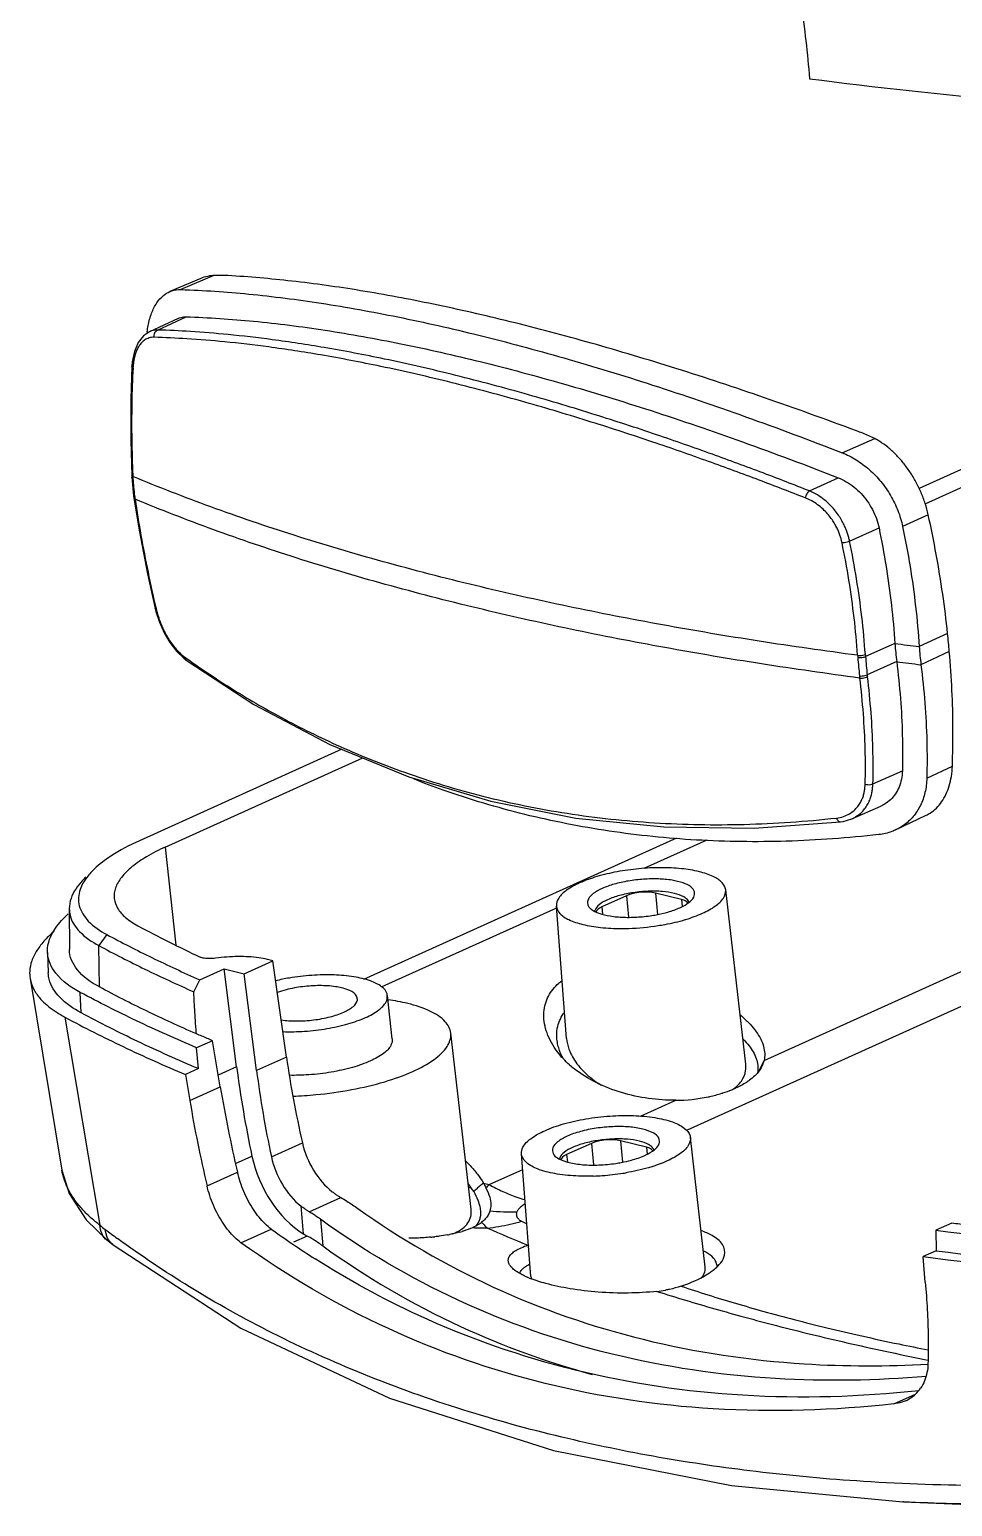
# Model space of a CAD drawing. Header units: millimetres. Extents: x 6083 to 6448, y 1315 to 1569.
# Drawn here: x 6239.43 to 6261.82, y 1337.49 to 1373.32 of the extents above; entities that cross this region are included whole.
import ezdxf

# ---------------------------------------------------------------- set-up
doc = ezdxf.new("R2010")
doc.units = ezdxf.units.MM
doc.layers.add('06___PRT_ALL_SURFS', color=7, linetype='Continuous')

# ---------------------------------------------------------------- blocks, each defined once
blk = doc.blocks.new('A$C496B05E0')
at = {"color": 7, "linetype": 'Continuous'}
for p, q in [((62.689, 71.922), (32.592, 58.32)), ((32.791, 57.825), (63.533, 71.718)), ((9.362, 65.111), (8.367, 64.689)), ((9.789, 65.207), (8.723, 64.754)), ((8.629, 63.82), (7.703, 63.388)), ((7.969, 63.444), (8.889, 63.872)), ((7.136, 62.278), (7.136, 62.279)), ((30.1, 59.476), (31.156, 59.931)), ((7.133, 58.744), (7.136, 58.674)), ((7.136, 58.674), (7.143, 58.568)), ((7.166, 58.745), (7.168, 58.708)), ((29.049, 58.239), (29.973, 58.666)), ((7.193, 58.077), (7.203, 58.009)), ((69.238, 57.507), (25.092, 37.557)), ((32.887, 57.47), (32.06, 57.089)), ((30.344, 56.617), (31.296, 57.044)), ((7.89, 54.432), (7.912, 54.342)), ((7.917, 54.438), (7.923, 54.414)), ((27.579, 39.817), (59.016, 54.024)), ((33.514, 53.63), (32.597, 53.204)), ((31.811, 53.303), (30.859, 52.879)), ((33.57, 53.044), (32.653, 52.617)), ((8.812, 52.826), (8.896, 52.761)), ((8.896, 52.761), (8.896, 52.761)), ((31.868, 52.717), (30.915, 52.292)), ((13.921, 49.882), (7.38, 46.926)), ((8.211, 46.717), (14.601, 49.605)), ((32.842, 48.948), (33.668, 49.335)), ((31.099, 48.764), (32.051, 49.186)), ((30.416, 47.633), (31.351, 48.043)), ((31.855, 47.283), (32.821, 47.747)), ((14.637, 42.441), (24.753, 47.013)), ((25.724, 46.943), (23.694, 46.025)), ((23.131, 45.146), (22.328, 44.783)), ((23.131, 45.146), (23.198, 44.451)), ((24.067, 45.233), (24.133, 44.542)), ((24.913, 45.024), (24.067, 45.233)), ((24.913, 45.024), (24.928, 44.798)), ((26.986, 39.697), (26.338, 45.337)), ((20.868, 44.748), (15.218, 42.195)), ((21.195, 40.524), (20.863, 44.811)), ((22.328, 44.783), (22.357, 44.549)), ((27.406, 39.472), (27.579, 39.817)), ((27.579, 39.817), (27.508, 39.617)), ((23.581, 38.01), (24.725, 38.527)), ((18.69, 35.8), (19.774, 36.29))]:
    blk.add_line(p, q, dxfattribs=at)
for points in [[(7.702, 63.388), (7.508, 63.256), (7.336, 63.037), (7.215, 62.754), (7.148, 62.417), (7.136, 62.278)], [(7.136, 62.279), (7.098, 61.213), (7.097, 59.869), (7.133, 58.743)], [(7.143, 58.568), (7.177, 58.202), (7.193, 58.076)], [(7.203, 58.009), (7.378, 56.921), (7.639, 55.561), (7.89, 54.432)], [(7.912, 54.342), (8.025, 53.993), (8.176, 53.654), (8.361, 53.338), (8.575, 53.057), (8.812, 52.826)], [(8.896, 52.761), (11.078, 51.336), (13.534, 50.041), (16.092, 48.996), (18.748, 48.201), (21.497, 47.659), (24.334, 47.369), (27.254, 47.335), (30.049, 47.536)], [(30.049, 47.536), (30.132, 47.548), (30.417, 47.633)]]:
    blk.add_lwpolyline(points, dxfattribs=at)
for centre, radius, start, end in [((9.827, 64.08), 1.127, 91.9593, 99.0433), ((10.901, 62.982), 3.297, 172.77, 173.7452), ((9.31, 62.114), 2.141, 174.1272, 177.0533), ((30.377, 58.348), 1.764, 58.0703, 63.7954), ((14.812, 59.064), 7.653, 182.6659, 182.9238), ((14.793, 59.063), 7.634, 182.9238, 183.1822), ((14.574, 59.049), 7.414, 183.1664, 187.5044), ((14.418, 59.03), 7.257, 187.518, 187.8248), ((14.448, 59.034), 7.287, 187.8248, 188.0914), ((14.429, 59.032), 7.268, 188.0913, 188.3582), ((-1.206, 49.999), 34.909, 5.0036, 5.9698), ((41.886, 53.975), 10.097, 183.8147, 187.1585), ((50.214, 195.894), 143.773, 262.64603, 262.96162), ((42.592, 53.868), 10.018, 183.8001, 187.1706), ((26.212, 77.067), 29.788, 234.3556, 234.5307), ((44.744, 53.906), 14.173, 183.9813, 184.2615), ((44.42, 53.878), 13.848, 184.2452, 186.728), ((44.933, 53.932), 14.114, 184.0045, 184.2806), ((44.635, 53.906), 13.814, 184.2652, 186.708), ((50.27, 195.307), 143.773, 262.64603, 262.96162), ((43.498, 53.773), 12.921, 186.7459, 187.0439), ((43.698, 53.8), 12.872, 186.7261, 187.0196), ((23.22, 49.185), 4.737, 279.6367, 280.5817), ((24.043, 46.564), 1.982, 294.3115, 295.4322), ((22.957, 51.515), 7.43, 270.0151, 271.92), ((22.936, 51.991), 7.907, 271.9546, 278.8748), ((22.992, 51.606), 7.517, 278.9028, 280.6024), ((23.617, 42.287), 3.498, 228.3317, 231.4903), ((24.789, 43.34), 4.803, 282.4256, 287.2415), ((24.906, 42.954), 4.4, 287.2822, 287.7269), ((25.032, 42.573), 3.998, 287.6658, 292.1655), ((25.185, 42.189), 3.585, 292.217, 294.2854), ((24.696, 43.77), 5.243, 270.3117, 281.8917), ((24.738, 43.557), 5.026, 281.9311, 282.4695)]:
    blk.add_arc(centre, radius, start, end, dxfattribs=at)
for centre, major_axis, ratio, start_param, end_param in [((23.611, 45.027), (0.661, 0.064), 0.346246, 0.778157, 2.348649), ((24.457, 44.818), (0.662, 0.064), 0.346035, 0.083817, 0.777858), ((22.808, 44.664), (0.662, 0.064), 0.346035, 2.348959, 3.056075)]:
    blk.add_ellipse(centre, major_axis=major_axis, ratio=ratio, start_param=start_param, end_param=end_param, dxfattribs=at)
for points, start_tangent, end_tangent in [([(9.65, 65.193), (9.406, 65.129), (9.362, 65.111)], (-0.98766, -0.156612), (-0.920529, -0.390674)), ([(10.236, 65.204), (10.097, 65.209), (9.948, 65.21), (9.789, 65.207)], (-0.99851, 0.054575), (-0.999451, -0.033117)), ([(30.569, 60.183), (27.589, 61.255), (24.725, 62.202), (21.987, 63.02), (19.371, 63.714), (16.884, 64.28), (14.532, 64.718), (12.313, 65.027), (10.236, 65.204)], (-0.936696, 0.350144), (-0.99851, 0.054575)), ([(7.63, 63.397), (7.661, 63.588), (7.773, 63.992), (7.942, 64.322), (8.161, 64.564), (8.367, 64.689)], (0.125902, 0.992043), (0.920058, 0.391782)), ([(8.367, 64.689), (8.424, 64.711), (8.723, 64.754)], (0.920058, 0.391782), (0.999477, -0.032346)), ([(8.723, 64.754), (10.916, 64.609), (13.256, 64.312), (15.734, 63.869), (18.351, 63.278), (21.101, 62.543), (23.976, 61.665), (26.979, 60.642), (30.1, 59.476)], (0.999477, -0.032346), (0.931678, -0.363284)), ([(8.629, 63.82), (8.715, 63.852), (8.889, 63.872)], (0.906421, 0.422376), (0.999528, -0.03072)), ([(8.889, 63.872), (11.07, 63.731), (13.387, 63.439), (15.833, 63.002), (18.4, 62.423), (21.094, 61.703), (23.925, 60.837), (26.886, 59.825), (29.973, 58.666)], (0.999528, -0.03072), (0.931079, -0.364817)), ([(7.557, 63.125), (7.45, 63.034), (7.366, 62.925), (7.301, 62.808), (7.254, 62.686), (7.219, 62.565), (7.196, 62.447), (7.181, 62.333)], (-0.836065, -0.548631), (-0.102707, -0.994712)), ([(7.693, 63.188), (7.557, 63.125)], (-0.958101, -0.286431), (-0.836065, -0.548631)), ([(7.858, 63.21), (7.693, 63.188)], (-0.999567, 0.029432), (-0.958101, -0.286431)), ([(7.969, 63.444), (7.78, 63.418), (7.703, 63.388)], (-0.999837, 0.018038), (-0.906335, -0.422559)), ([(7.858, 63.21), (7.856, 63.283), (7.876, 63.352), (7.916, 63.408), (7.969, 63.444)], (-0.177675, 0.984089), (0.926508, 0.376274)), ([(28.926, 58.008), (27.423, 58.588), (25.785, 59.192), (23.978, 59.822), (21.993, 60.469), (19.845, 61.111), (17.488, 61.74), (15.186, 62.268), (13.239, 62.639), (11.561, 62.896), (10.133, 63.062), (8.916, 63.16), (7.858, 63.21)], (-0.930441, 0.366441), (-0.999568, 0.029406)), ([(29.049, 58.239), (27.546, 58.82), (25.907, 59.426), (24.1, 60.058), (22.114, 60.706), (19.965, 61.349), (17.607, 61.978), (15.304, 62.506), (13.355, 62.877), (11.675, 63.133), (10.246, 63.298), (9.028, 63.396), (7.969, 63.444)], (-0.930127, 0.367238), (-0.999604, 0.028154)), ([(7.172, 62.224), (7.133, 61.074), (7.131, 59.901), (7.166, 58.745)], (-0.051792, -0.998658), (0.045504, -0.998964)), ([(7.172, 62.224), (7.139, 62.263), (7.137, 62.278)], (-0.828301, 0.560283), (0.079532, 0.996832)), ([(31.156, 59.931), (30.966, 60.02), (30.77, 60.105), (30.569, 60.183)], (-0.897334, 0.441352), (-0.936696, 0.350144)), ([(32.887, 57.47), (32.789, 57.832), (32.655, 58.188), (32.49, 58.532), (32.296, 58.856), (32.077, 59.154), (31.836, 59.422), (31.579, 59.654), (31.31, 59.845)], (-0.215957, 0.976403), (-0.848979, 0.528427)), ([(30.1, 59.476), (30.558, 59.246), (30.983, 58.929), (31.359, 58.54), (31.671, 58.091), (31.908, 57.602), (32.06, 57.089)], (0.931678, -0.363284), (0.204714, -0.978822)), ([(7.135, 58.734), (7.134, 58.743)], (-0.301721, 0.953396), (0.059671, 0.998218)), ([(7.168, 58.708), (7.135, 58.734)], (-0.919972, 0.391984), (-0.301721, 0.953396)), ([(7.138, 58.665), (7.137, 58.674)], (-0.30514, 0.952308), (0.049535, 0.998772)), ([(7.172, 58.64), (7.138, 58.665)], (-0.920428, 0.390911), (-0.30514, 0.952308)), ([(30.605, 52.922), (27.423, 53.379), (24.297, 53.906), (21.249, 54.502), (18.249, 55.177), (15.261, 55.95), (12.383, 56.806), (9.687, 57.725), (7.168, 58.708)], (-0.991394, 0.130915), (-0.922636, 0.385672)), ([(29.973, 58.666), (30.238, 58.538), (30.488, 58.365), (30.716, 58.153), (30.917, 57.908), (31.083, 57.636), (31.211, 57.346), (31.296, 57.044)], (0.931079, -0.364817), (0.203299, -0.979117)), ([(7.196, 58.069), (7.194, 58.077)], (-0.331996, 0.943281), (-0.047351, 0.998878)), ([(7.229, 58.042), (7.196, 58.069)], (-0.924701, 0.380695), (-0.331996, 0.943281)), ([(7.205, 58.002), (7.204, 58.009)], (-0.334694, 0.942327), (-0.059179, 0.998247)), ([(7.238, 57.975), (7.205, 58.002)], (-0.925092, 0.379742), (-0.334694, 0.942327)), ([(7.238, 57.975), (7.429, 56.799), (7.657, 55.611), (7.917, 54.438)], (0.14544, -0.989367), (0.229431, -0.973325)), ([(30.675, 52.188), (27.493, 52.646), (24.368, 53.173), (21.319, 53.768), (18.32, 54.444), (15.331, 55.217), (12.453, 56.073), (9.758, 56.992), (7.238, 57.975)], (-0.991394, 0.130915), (-0.922636, 0.385672)), ([(28.926, 58.008), (28.942, 58.076), (28.971, 58.143), (29.008, 58.2), (29.049, 58.239)], (0.138487, 0.990364), (0.827433, 0.561565)), ([(30.1, 56.563), (30.075, 56.668), (30.042, 56.78), (29.998, 56.901), (29.94, 57.031), (29.868, 57.169), (29.776, 57.313), (29.663, 57.462), (29.525, 57.612), (29.359, 57.758), (29.159, 57.894), (28.926, 58.008)], (-0.202876, 0.979204), (-0.930432, 0.366465)), ([(30.344, 56.617), (30.317, 56.734), (30.279, 56.86), (30.23, 56.995), (30.167, 57.14), (30.087, 57.294), (29.986, 57.456), (29.861, 57.623), (29.709, 57.791), (29.526, 57.956), (29.306, 58.109), (29.049, 58.239)], (-0.203999, 0.978971), (-0.926153, 0.377148)), ([(33.514, 53.63), (33.356, 54.903), (33.147, 56.184), (32.887, 57.47)], (-0.103986, 0.994579), (-0.215957, 0.976403)), ([(31.296, 57.044), (31.526, 55.796), (31.698, 54.549), (31.811, 53.303)], (0.203299, -0.979117), (0.066984, -0.997754)), ([(32.06, 57.089), (32.3, 55.794), (32.479, 54.498), (32.597, 53.204)], (0.204714, -0.978822), (0.066597, -0.99778)), ([(30.1, 56.563), (30.182, 56.573), (30.27, 56.592), (30.344, 56.617)], (0.998687, 0.051231), (0.921962, 0.38728)), ([(30.605, 52.922), (30.492, 54.133), (30.324, 55.348), (30.1, 56.563)], (-0.069551, 0.997578), (-0.202874, 0.979205)), ([(30.854, 52.946), (30.74, 54.168), (30.57, 55.392), (30.344, 56.617)], (-0.06984, 0.997558), (-0.202656, 0.97925)), ([(7.923, 54.414), (7.891, 54.428), (7.891, 54.432)], (-0.988057, 0.154092), (-0.029866, 0.999554)), ([(7.923, 54.414), (7.949, 54.311), (7.982, 54.198), (8.023, 54.076), (8.073, 53.943), (8.135, 53.8), (8.21, 53.648), (8.3, 53.489), (8.407, 53.325), (8.534, 53.161), (8.682, 53.002), (8.852, 52.86)], (0.229962, -0.9732), (0.812633, -0.582776)), ([(33.668, 49.335), (33.688, 50.552), (33.655, 51.79), (33.57, 53.044)], (0.037497, 0.999297), (-0.087184, 0.996192)), ([(8.852, 52.86), (8.863, 52.803), (8.894, 52.763), (8.896, 52.761)], (-0.001585, -0.999999), (0.813878, -0.581036)), ([(8.926, 52.807), (10.246, 51.919), (11.857, 50.97), (13.74, 50.03), (15.947, 49.139), (18.483, 48.368), (21.214, 47.811), (24.034, 47.506), (26.937, 47.454), (29.92, 47.658)], (0.814427, -0.580266), (0.993963, 0.109712)), ([(30.605, 52.922), (30.69, 52.918), (30.778, 52.927), (30.854, 52.946)], (0.992089, -0.125539), (0.936357, 0.35105)), ([(30.61, 52.852), (30.694, 52.849), (30.783, 52.858), (30.859, 52.879)], (0.991973, -0.12645), (0.932268, 0.361767)), ([(31.868, 52.717), (31.988, 51.526), (32.05, 50.347), (32.051, 49.186)], (0.125119, -0.992142), (-0.024479, -0.9997)), ([(32.653, 52.617), (32.779, 51.38), (32.842, 50.156), (32.842, 48.948)], (0.125512, -0.992092), (-0.025949, -0.999663)), ([(30.667, 52.255), (30.752, 52.253), (30.84, 52.266), (30.915, 52.292)], (0.990818, -0.1352), (0.89339, 0.449283)), ([(30.675, 52.188), (30.76, 52.186), (30.848, 52.2), (30.923, 52.227)], (0.990705, -0.136028), (0.88868, 0.458527)), ([(30.85, 48.753), (30.849, 49.885), (30.79, 51.031), (30.675, 52.188)], (0.024081, 0.99971), (-0.122512, 0.992467)), ([(31.099, 48.764), (31.097, 49.905), (31.039, 51.06), (30.923, 52.227)], (0.023808, 0.999717), (-0.12221, 0.992504)), ([(32.821, 47.747), (32.951, 47.82), (33.151, 47.979), (33.322, 48.181), (33.462, 48.423), (33.567, 48.699), (33.636, 49.005), (33.668, 49.335)], (0.901443, 0.432898), (0.037497, 0.999297)), ([(31.286, 47.122), (28.299, 46.908), (25.39, 46.947), (22.571, 47.237), (19.84, 47.776), (17.204, 48.562), (16.262, 48.913)], (-0.993687, -0.112189), (-0.930955, 0.365133)), ([(29.92, 47.658), (30.153, 47.709), (30.342, 47.797), (30.491, 47.907), (30.606, 48.03), (30.693, 48.158), (30.756, 48.286), (30.799, 48.411), (30.827, 48.531), (30.843, 48.645), (30.85, 48.753)], (0.993965, 0.109701), (0.024083, 0.99971)), ([(30.417, 47.633), (30.54, 47.697), (30.704, 47.82), (30.831, 47.956), (30.926, 48.098), (30.995, 48.241), (31.042, 48.381), (31.073, 48.515), (31.091, 48.643), (31.099, 48.764)], (0.915853, 0.401513), (0.025203, 0.999682)), ([(30.85, 48.753), (30.935, 48.738), (31.024, 48.742), (31.099, 48.764)], (0.95655, -0.291568), (0.906121, 0.423018)), ([(32.051, 49.186), (32.021, 48.912), (31.945, 48.661), (31.826, 48.439), (31.667, 48.252), (31.473, 48.105), (31.351, 48.043)], (-0.024479, -0.9997), (-0.915976, -0.401233)), ([(32.842, 48.948), (32.783, 48.484), (32.634, 48.064), (32.4, 47.704), (32.089, 47.42), (31.855, 47.283)], (-0.025949, -0.999663), (-0.901413, -0.432959)), ([(29.92, 47.658), (29.949, 47.597), (29.988, 47.555), (30.033, 47.536), (30.049, 47.536)], (0.311047, -0.950394), (0.993494, 0.113881)), ([(31.855, 47.283), (31.713, 47.223), (31.286, 47.122)], (-0.901413, -0.432959), (-0.993687, -0.112189)), ([(26.338, 45.337), (26.227, 45.562), (25.938, 45.764), (25.487, 45.921), (24.907, 46.019), (24.243, 46.052), (23.528, 46.017), (22.827, 45.92), (22.17, 45.762), (21.615, 45.559)], (-0.12224, 0.992501), (-0.911266, -0.411819)), ([(21.615, 45.559), (21.195, 45.322), (20.937, 45.066), (20.863, 44.811)], (-0.911266, -0.411819), (0.080899, -0.996722)), ([(25.307, 45.103), (25.327, 45.273), (25.21, 45.43), (24.962, 45.558), (24.604, 45.647), (24.165, 45.688), (23.68, 45.679), (23.189, 45.621), (22.731, 45.518), (22.343, 45.379)], (0.413932, 0.910308), (-0.911266, -0.411819)), ([(22.343, 45.379), (22.058, 45.214), (21.897, 45.038), (21.875, 44.864), (21.92, 44.777)], (-0.911266, -0.411819), (0.618341, -0.78591)), ([(22.521, 45.016), (22.249, 44.855), (22.113, 44.683), (22.105, 44.644)], (-0.911266, -0.411819), (-0.111971, -0.993712)), ([(25.1, 45.023), (24.98, 45.11), (24.688, 45.218), (24.293, 45.28), (23.833, 45.289), (23.354, 45.244), (22.901, 45.15), (22.521, 45.016)], (-0.682192, 0.731173), (-0.911266, -0.411819)), ([(24.894, 44.774), (25.144, 44.922)], (0.903037, 0.429563), (0.802732, 0.59634)), ([(25.14, 44.966), (25.1, 45.023)], (-0.431291, 0.902213), (-0.682192, 0.731173)), ([(25.155, 44.925), (25.14, 44.966)], (-0.241284, 0.970455), (-0.431291, 0.902213)), ([(25.144, 44.922), (25.305, 45.099), (25.307, 45.103)], (0.802732, 0.59634), (0.413932, 0.910308)), ([(25.587, 44.578), (26.007, 44.815), (26.265, 45.071), (26.339, 45.323), (26.338, 45.337)], (0.911266, 0.411819), (-0.12224, 0.992501)), ([(20.863, 44.811), (20.975, 44.575), (21.264, 44.372), (21.715, 44.216), (22.295, 44.118), (22.959, 44.085)], (0.080899, -0.996722), (1, 0.000169)), ([(21.92, 44.777), (21.992, 44.706)], (0.618341, -0.78591), (0.784033, -0.620719)), ([(21.992, 44.706), (22.24, 44.578)], (0.784033, -0.620719), (0.94391, -0.330203)), ([(22.24, 44.578), (22.598, 44.49)], (0.94391, -0.330203), (0.986778, -0.162077)), ([(22.598, 44.49), (23.037, 44.448), (23.522, 44.457), (24.013, 44.515)], (0.986778, -0.162077), (0.985878, 0.167463)), ([(24.09, 44.529), (24.471, 44.618), (24.859, 44.758)], (0.982982, 0.1837), (0.911266, 0.411819)), ([(25.054, 44.381), (25.587, 44.578)], (0.957208, 0.289401), (0.911266, 0.411819)), ([(24.376, 44.217), (25.032, 44.374), (25.054, 44.381)], (0.982915, 0.184058), (0.957208, 0.289401)), ([(20.889, 40.108), (20.56, 40.705), (20.457, 41.305), (20.491, 41.583), (20.578, 41.839), (20.713, 42.069), (20.892, 42.271), (21.038, 42.392)], (-0.602169, 0.798369), (0.807924, 0.589287)), ([(20.881, 40.509), (20.893, 40.849), (21.087, 41.322), (21.121, 41.369)], (-0.096646, 0.995319), (0.606166, 0.795338)), ([(26.807, 41.291), (26.875, 41.233), (27.127, 40.988), (27.324, 40.747)], (0.764138, -0.645053), (0.58113, -0.813811)), ([(27.324, 40.747), (27.326, 40.744), (27.472, 40.503), (27.563, 40.266), (27.599, 40.037), (27.579, 39.817)], (0.58113, -0.813811), (-0.215095, -0.976593)), ([(20.965, 40.143), (20.915, 40.308), (20.881, 40.509)], (-0.340052, 0.940407), (-0.096646, 0.995319)), ([(21.083, 39.885), (20.965, 40.143)], (-0.482623, 0.875828), (-0.340052, 0.940407)), ([(21.194, 40.529), (21.271, 40.179), (21.528, 39.712), (21.952, 39.274), (22.317, 39.018)], (0.076478, -0.997071), (0.854823, -0.518919)), ([(26.908, 40.504), (27.094, 40.289)], (0.693624, -0.720338), (0.605561, -0.795799)), ([(27.094, 40.289), (27.324, 39.875)], (0.605561, -0.795799), (0.324903, -0.945747)), ([(21.292, 39.674), (20.896, 40.098), (20.889, 40.108)], (-0.746779, 0.665073), (-0.602169, 0.798369)), ([(26.573, 38.883), (26.844, 39.151), (26.983, 39.488), (26.986, 39.691)], (0.807655, 0.589655), (-0.114359, 0.993439)), ([(27.324, 39.875), (27.34, 39.825), (27.378, 39.611)], (0.324903, -0.945747), (0.06404, -0.997947)), ([(24.725, 38.527), (23.846, 38.586), (22.971, 38.775), (22.153, 39.098), (21.439, 39.55)], (-0.99999, -0.004433), (-0.782295, 0.622908)), ([(27.282, 39.32), (27.111, 39.178), (27.008, 39.108)], (-0.722033, -0.691858), (-0.841955, -0.539547)), ([(27.508, 39.617), (27.422, 39.478), (27.285, 39.323), (27.282, 39.32)], (-0.44889, -0.893587), (-0.722033, -0.691858)), ([(27.378, 39.611), (27.369, 39.418)], (0.06404, -0.997947), (-0.166948, -0.985966)), ([(27.008, 39.108), (26.66, 38.921)], (-0.841955, -0.539547), (-0.911435, -0.411444))]:
    blk.add_spline(points, degree=3, dxfattribs=dict(at, start_tangent=start_tangent, end_tangent=end_tangent))
at = {"layer": '06___PRT_ALL_SURFS', "color": 7, "linetype": 'Continuous'}
for p, q in [((8.211, 46.717), (8.558, 43.541)), ((5.11, 44.727), (5.114, 43.409)), ((6.325, 43.89), (6.068, 43.531)), ((6.087, 42.193), (6.068, 43.531)), ((4.404, 43.311), (4.431, 42.654)), ((10.767, 42.621), (11.693, 43.04)), ((11.693, 43.04), (11.519, 43.083)), ((12.134, 39.928), (11.693, 43.04)), ((9.328, 42.426), (10.116, 42.782)), ((10.524, 39.608), (10.116, 42.782)), ((10.116, 42.782), (10.767, 42.621)), ((11.169, 39.492), (10.767, 42.621)), ((3.844, 42.469), (4.873, 36.264)), ((9.135, 42.039), (9.328, 42.426)), ((5.498, 41.357), (5.468, 42.019)), ((15.558, 40.519), (15.398, 41.917)), ((4.972, 41.214), (6.101, 34.486)), ((18.104, 35.007), (17.449, 40.704)), ((9.74, 40.456), (9.229, 40.225)), ((9.287, 39.551), (9.229, 40.225)), ((9.992, 38.96), (9.74, 40.456)), ((12.134, 39.928), (11.169, 39.492)), ((9.287, 39.551), (8.867, 39.361)), ((8.867, 39.361), (9.009, 38.516)), ((10.524, 39.608), (9.928, 39.339)), ((9.009, 38.516), (9.992, 38.96)), ((25.679, 33.128), (25.197, 37.323)), ((11.648, 36.703), (12.648, 37.155)), ((20.041, 32.829), (19.734, 36.798)), ((21.997, 37.132), (21.193, 36.769)), ((21.997, 37.132), (22.063, 36.439)), ((22.932, 37.22), (22.998, 36.531)), ((23.778, 37.011), (22.932, 37.22)), ((23.778, 37.011), (23.794, 36.785)), ((10.487, 36.478), (11.02, 36.719)), ((21.193, 36.769), (21.222, 36.534)), ((9.566, 35.763), (10.548, 36.206)), ((12.872, 34.919), (13.894, 35.381)), ((12.599, 35.11), (12.679, 34.212)), ((5.652, 34.66), (6.338, 33.998)), ((13.235, 34.679), (13.311, 33.817)), ((18.446, 34.58), (18.433, 34.569)), ((33.646, 34.553), (33.135, 34.323)), ((10.663, 33.921), (11.642, 34.363)), ((12.807, 34.137), (12.367, 33.938)), ((33.135, 34.323), (33.14, 33.661)), ((6.531, 33.847), (6.53, 33.848)), ((19.938, 33.844), (19.962, 33.853)), ((19.938, 33.844), (19.967, 33.793)), ((33.14, 33.661), (32.719, 33.471)), ((32.793, 32.643), (32.719, 33.471)), ((32.772, 30.146), (32.881, 30.124)), ((31.78, 28.707), (32.476, 29.021)), ((32.085, 25.538), (32.066, 25.539)), ((32.085, 25.538), (35.734, 25.389))]:
    blk.add_line(p, q, dxfattribs=at)
for points in [[(4.873, 36.264), (5.105, 35.511), (5.652, 34.66)], [(6.338, 33.998), (6.364, 33.977), (6.531, 33.847)], [(6.531, 33.848), (10.661, 31.153), (15.464, 28.895), (20.767, 27.194), (26.529, 26.063), (32.067, 25.539)]]:
    blk.add_lwpolyline(points, dxfattribs=at)
for centre, radius, start, end in [((49.078, 225.835), 155.555, 262.60061, 264.99407), ((26.797, 80.432), 41.155, 241.7642, 244.909), ((53.42, 46.298), 44.043, 189.591, 193.2461), ((51.849, 45.749), 43.446, 189.5831, 193.2882), ((22.081, 41.197), 4.763, 278.4554, 280.6135), ((22.862, 38.653), 2.094, 294.3089, 295.341), ((27.173, 67.408), 32.726, 254.6354, 254.9766), ((21.811, 43.831), 7.757, 271.8855, 273.9369), ((21.809, 43.901), 7.827, 273.9138, 278.8786), ((21.833, 43.74), 7.665, 278.8933, 279.6251), ((15.75, 34.115), 2.841, 33.8021, 37.1739), ((27.304, 67.47), 33.078, 253.7015, 253.8634), ((14.876, 33.531), 3.892, 31.6652, 33.7816), ((19.35, 42.768), 7.847, 265.3439, 271.7196), ((11.474, 41.225), 8.619, 231.4362, 232.9104), ((19.294, 73.961), 39.57, 268.3523, 269.0441), ((17.737, 35.46), 1.131, 303.4548, 307.9817), ((33.66, 62.451), 31.123, 243.4317, 243.7819), ((26.055, 60.497), 32.785, 232.8949, 233.756), ((28.654, 57.894), 29.037, 234.1344, 237.5212), ((14.899, 37.841), 4.254, 238.5488, 240.542), ((16.123, 41.259), 7.191, 275.4686, 276.4995), ((16.389, 39.419), 5.331, 280.3023, 281.0026), ((16.738, 37.925), 3.796, 285.1803, 286.5039), ((37.225, 76.536), 46.059, 246.1935, 247.9556), ((52.875, 187.641), 154.584, 262.66328, 264.98941), ((52.741, 187.759), 155.581, 262.6062, 264.99393), ((52.921, 186.978), 154.587, 262.64822, 264.98975), ((24.722, 34.592), 1.976, 303.4378, 307.8597), ((21.318, 36.046), 3.529, 247.3029, 248.4168), ((23.666, 36.456), 4.133, 276.2336, 280.0799), ((31.661, 29.885), 1.187, 313.2894, 325.7564), ((31.684, 29.863), 1.155, 294.2669, 313.2048)]:
    blk.add_arc(centre, radius, start, end, dxfattribs=at)
for centre, major_axis, ratio, start_param, end_param in [((30.04, 36.694), (-10.528, 22.676), 0.655415, 1.138546, 1.255952), ((29.09, 36.265), (-10.421, 23.712), 0.661455, 1.152105, 1.269512), ((29.09, 36.265), (-10.059, 22.888), 0.661455, 1.152105, 1.269512), ((22.476, 37.014), (0.661, 0.064), 0.346246, 0.778157, 2.348649), ((14.039, 37.118), (-0.842, 1.814), 0.655415, 1.255952, 2.231024), ((23.322, 36.805), (0.662, 0.064), 0.346035, 0.096472, 0.777858), ((13.043, 36.668), (-1.167, 2.655), 0.661455, 1.269512, 2.381576), ((13.043, 36.668), (-0.805, 1.831), 0.661455, 1.269512, 2.244584), ((21.673, 36.651), (0.662, 0.064), 0.346035, 2.348959, 3.05619)]:
    blk.add_ellipse(centre, major_axis=major_axis, ratio=ratio, start_param=start_param, end_param=end_param, dxfattribs=at)
for points, start_tangent, end_tangent in [([(28.534, 75.251), (28.76, 74.026), (28.931, 72.8), (29.045, 71.576)], (0.202973, -0.979184), (0.070017, -0.997546)), ([(7.38, 46.926), (6.458, 46.428), (5.923, 46.01)], (-0.911266, -0.411819), (-0.722347, -0.69153)), ([(8.211, 46.717), (7.613, 46.408), (7.138, 46.08), (6.8, 45.74), (6.606, 45.398)], (-0.911266, -0.411819), (-0.324087, -0.946027)), ([(5.923, 46.01), (5.81, 45.896), (5.674, 45.735)], (-0.722347, -0.69153), (-0.606429, -0.795138)), ([(5.649, 45.748), (5.53, 45.628), (5.168, 45.059), (5.113, 44.727)], (-0.722459, -0.691413), (-0.004205, -0.999991)), ([(5.674, 45.735), (5.464, 45.351), (5.436, 44.82), (5.727, 44.326), (6.325, 43.89)], (-0.606429, -0.795138), (0.880657, -0.473755)), ([(6.606, 45.398), (6.564, 45.062), (6.565, 45.053)], (-0.324087, -0.946027), (0.114367, -0.993439)), ([(6.565, 45.053), (6.672, 44.741), (6.929, 44.442), (7.327, 44.175)], (0.114367, -0.993439), (0.880588, -0.473882)), ([(4.405, 43.311), (4.404, 43.343), (4.665, 44.096), (5.08, 44.56)], (-0.052934, 0.998598), (0.748281, 0.663382)), ([(5.113, 44.727), (5.139, 44.504), (5.444, 43.987), (6.068, 43.531)], (-0.004205, -0.999991), (0.880657, -0.473755)), ([(4.627, 44), (4.33, 43.716), (4.186, 43.547)], (-0.759901, -0.650039), (-0.615443, -0.788182)), ([(4.186, 43.547), (4.065, 43.377), (3.898, 43.037), (3.831, 42.702), (3.844, 42.469)], (-0.615443, -0.788182), (0.162734, -0.98667)), ([(6.068, 43.531), (7.554, 42.771), (9.135, 42.039)], (0.880657, -0.473755), (0.914963, -0.403537)), ([(6.325, 43.89), (7.783, 43.143), (9.328, 42.426)], (0.880657, -0.473755), (0.914515, -0.404551)), ([(5.468, 42.019), (4.677, 42.636), (4.405, 43.311)], (-0.880657, 0.473755), (-0.052934, 0.998598)), ([(6.087, 42.193), (5.364, 42.757), (5.114, 43.408)], (-0.880657, 0.473755), (-0.011332, 0.999936)), ([(9.843, 43.124), (9.651, 43.11), (9.476, 43.123), (9.345, 43.161)], (-0.990546, -0.137178), (-0.905273, 0.42483)), ([(11.519, 43.083), (11.236, 43.137), (10.914, 43.169), (10.567, 43.178), (10.206, 43.162), (9.843, 43.124)], (-0.970844, 0.239711), (-0.990546, -0.137178)), ([(5.498, 41.357), (4.802, 41.865), (4.462, 42.442), (4.433, 42.654)], (-0.880657, 0.473755), (-0.030214, 0.999543)), ([(15.396, 41.917), (15.388, 41.967), (15.213, 42.201), (14.85, 42.389), (14.317, 42.52), (13.672, 42.581), (12.951, 42.568), (12.229, 42.483), (11.784, 42.392)], (-0.079356, 0.996846), (-0.971984, -0.235048)), ([(3.844, 42.469), (3.864, 42.375), (3.996, 42.059), (4.227, 41.757), (4.434, 41.566), (4.683, 41.385), (4.823, 41.298), (4.972, 41.214)], (0.162734, -0.98667), (0.880588, -0.473882)), ([(9.221, 40.676), (7.605, 41.418), (6.087, 42.193)], (-0.915468, 0.40239), (-0.880657, 0.473755)), ([(14.425, 41.819), (14.365, 41.951), (14.116, 42.105), (13.719, 42.203), (13.206, 42.237), (12.659, 42.203), (12.125, 42.103), (11.836, 42.014)], (-0.159585, 0.987184), (-0.938863, -0.34429)), ([(9.229, 40.225), (7.283, 41.1), (5.468, 42.019)], (-0.920553, 0.390618), (-0.880657, 0.473755)), ([(9.219, 40.692), (9.188, 41.13), (9.161, 41.585), (9.135, 42.039)], (-0.059233, 0.998244), (-0.059162, 0.998248)), ([(13.992, 41.38), (14.297, 41.566), (14.427, 41.766), (14.425, 41.819)], (0.911266, 0.411819), (-0.159585, 0.987184)), ([(14.695, 41.206), (15.117, 41.449), (15.355, 41.711), (15.396, 41.917)], (0.911266, 0.411819), (-0.079356, 0.996846)), ([(17.449, 40.704), (17.269, 41.071), (16.793, 41.404), (16.057, 41.659), (15.417, 41.782)], (-0.121837, 0.99255), (-0.9901, 0.140365)), ([(4.972, 41.214), (6.85, 40.264), (8.867, 39.361)], (0.880588, -0.473882), (0.921331, -0.388779)), ([(9.287, 39.551), (7.327, 40.431), (5.498, 41.357)], (-0.920759, 0.390132), (-0.880657, 0.473755)), ([(11.964, 41.126), (12.466, 41.093), (13.014, 41.127), (13.548, 41.228), (13.992, 41.38)], (0.989095, -0.147282), (0.911266, 0.411819)), ([(12.018, 40.748), (12.721, 40.762), (13.444, 40.847), (14.123, 41), (14.695, 41.206)], (0.999469, -0.032579), (0.911266, 0.411819)), ([(9.74, 40.456), (9.568, 40.53), (9.397, 40.604), (9.221, 40.676)], (-0.919836, 0.392302), (-0.915452, 0.402428)), ([(16.221, 39.462), (16.909, 39.85), (17.328, 40.267), (17.451, 40.683), (17.449, 40.704)], (0.911266, 0.411819), (-0.121837, 0.99255)), ([(15.557, 40.519), (15.515, 40.31), (15.275, 40.046), (14.849, 39.801)], (0.079356, -0.996846), (-0.911266, -0.411819)), ([(14.849, 39.801), (14.271, 39.592), (13.585, 39.438), (12.855, 39.352), (12.226, 39.336)], (-0.911266, -0.411819), (-0.999797, 0.020159)), ([(12.34, 38.662), (13.087, 38.711), (14.242, 38.872), (15.311, 39.128), (16.221, 39.462)], (0.999396, 0.034756), (0.911266, 0.411819)), ([(20.485, 37.544), (21.094, 37.764), (21.818, 37.926), (22.589, 38.018), (23.357, 38.031), (24.045, 37.966), (24.613, 37.826), (25, 37.626), (25.186, 37.376), (25.195, 37.323)], (0.911266, 0.411819), (0.079356, -0.996846)), ([(19.737, 36.798), (19.781, 37.006), (20.035, 37.285), (20.485, 37.544)], (-0.044558, 0.999007), (0.911266, 0.411819)), ([(21.209, 37.365), (20.901, 37.183), (20.747, 36.989), (20.761, 36.801), (20.783, 36.763)], (-0.911266, -0.411819), (0.58559, -0.810607)), ([(24.174, 37.089), (24.186, 37.121), (24.172, 37.309), (23.991, 37.472), (23.661, 37.594), (23.213, 37.664), (22.693, 37.674), (22.151, 37.623), (21.639, 37.517), (21.209, 37.365)], (0.412226, 0.911081), (-0.911266, -0.411819)), ([(23.965, 37.01), (23.845, 37.097), (23.553, 37.205), (23.158, 37.266), (22.698, 37.275), (22.219, 37.23), (21.767, 37.136), (21.386, 37.002)], (-0.682192, 0.731173), (-0.911266, -0.411819)), ([(25.195, 37.323), (25.151, 37.104), (24.898, 36.825), (24.448, 36.565)], (0.079356, -0.996846), (-0.911266, -0.411819)), ([(22.066, 36.078), (21.575, 36.078), (20.888, 36.143), (20.32, 36.283), (19.932, 36.484), (19.746, 36.733), (19.737, 36.798)], (-0.999464, -0.032747), (-0.044558, 0.999007)), ([(21.386, 37.002), (21.114, 36.841), (20.978, 36.67), (20.969, 36.624)], (-0.911266, -0.411819), (-0.084961, -0.996384)), ([(23.758, 36.76), (24.031, 36.926)], (0.903701, 0.428165), (0.78464, 0.619951)), ([(24.005, 36.952), (23.965, 37.01)], (-0.431291, 0.902213), (-0.682192, 0.731173)), ([(24.019, 36.915), (24.005, 36.952)], (-0.259291, 0.965799), (-0.431291, 0.902213)), ([(24.031, 36.926), (24.174, 37.089)], (0.78464, 0.619951), (0.412226, 0.911081)), ([(17.928, 36.564), (18.075, 36.413), (18.312, 36.133), (18.502, 35.851)], (0.713675, -0.700477), (0.502286, -0.864702)), ([(20.783, 36.763), (20.942, 36.637)], (0.58559, -0.810607), (0.879546, -0.475814)), ([(20.942, 36.637), (21.272, 36.515)], (0.879546, -0.475814), (0.97095, -0.239282)), ([(21.272, 36.515), (21.719, 36.445), (22.239, 36.436), (22.782, 36.486)], (0.97095, -0.239282), (0.989091, 0.147308)), ([(22.959, 36.516), (23.293, 36.593), (23.724, 36.744)], (0.982842, 0.18445), (0.911266, 0.411819)), ([(23.916, 36.369), (23.838, 36.346), (23.114, 36.183)], (-0.957289, -0.289134), (-0.985922, -0.167207)), ([(24.448, 36.565), (23.916, 36.369)], (-0.911266, -0.411819), (-0.957289, -0.289134)), ([(6.101, 34.486), (5.824, 34.715), (5.549, 34.985), (5.295, 35.295), (5.081, 35.645), (4.926, 36.034), (4.873, 36.264)], (-0.795039, 0.606558), (-0.164554, 0.986368)), ([(11.642, 34.363), (11.441, 34.533), (11.247, 34.745), (11.065, 34.994), (10.9, 35.273), (10.756, 35.573), (10.638, 35.888), (10.548, 36.206)], (-0.810417, 0.585854), (-0.22889, 0.973452)), ([(18.502, 35.851), (18.395, 35.763), (18.292, 35.668), (18.189, 35.575)], (-0.746279, -0.665633), (-0.743863, -0.668332)), ([(18.502, 35.851), (18.525, 35.811), (18.584, 35.696)], (0.502282, -0.864704), (0.436787, -0.899565)), ([(10.663, 33.921), (10.462, 34.09), (10.267, 34.302), (10.084, 34.551), (9.919, 34.829), (9.775, 35.13), (9.656, 35.444), (9.566, 35.763)], (-0.812133, 0.583472), (-0.229342, 0.973346)), ([(13.617, 35.57), (13.71, 35.5), (13.802, 35.437), (13.894, 35.381)], (0.786687, -0.617353), (0.863858, -0.503735)), ([(13.894, 35.381), (14.086, 35.265), (14.269, 35.147), (14.442, 35.028)], (0.863858, -0.503735), (0.814205, -0.580578)), ([(18.189, 35.575), (18.322, 35.3), (18.389, 35.081), (18.41, 34.905), (18.399, 34.759), (18.363, 34.634)], (0.498221, -0.86705), (-0.372127, -0.928182)), ([(18.69, 35.8), (18.634, 35.746), (18.584, 35.696)], (-0.730778, -0.682615), (-0.686525, -0.727107)), ([(18.584, 35.696), (18.707, 35.39), (18.745, 35.148), (18.713, 34.946)], (0.436812, -0.899553), (-0.313061, -0.949733)), ([(18.69, 35.8), (19.134, 35.577), (19.58, 35.399), (19.847, 35.313)], (0.875059, -0.484017), (0.961005, -0.27653)), ([(12.872, 34.919), (12.782, 34.976), (12.691, 35.04), (12.599, 35.11)], (-0.855741, 0.517405), (-0.783314, 0.621627)), ([(13.235, 34.679), (13.119, 34.76), (12.998, 34.84), (12.872, 34.919)], (-0.809781, 0.586733), (-0.855741, 0.517405)), ([(14.442, 35.028), (18.824, 32.486), (23.666, 30.796), (28.88, 30.003), (32.884, 29.995)], (0.814205, -0.580578), (0.998365, 0.057164)), ([(18.057, 34.66), (18.108, 34.873), (18.104, 35)], (0.404335, 0.914611), (-0.111987, 0.99371)), ([(18.713, 34.946), (18.653, 34.814), (18.563, 34.691), (18.446, 34.58)], (-0.313017, -0.949747), (-0.777029, -0.629464)), ([(19.586, 34.924), (19.573, 34.887), (19.568, 34.853), (19.569, 34.823), (19.573, 34.795), (19.581, 34.77), (19.593, 34.745), (19.608, 34.722), (19.626, 34.699), (19.648, 34.677), (19.674, 34.655), (19.704, 34.634), (19.739, 34.614)], (-0.394126, -0.919057), (0.894254, -0.447559)), ([(19.859, 35.182), (19.793, 35.14), (19.734, 35.097), (19.682, 35.053), (19.639, 35.008), (19.607, 34.964), (19.586, 34.924)], (-0.861504, -0.507751), (-0.394064, -0.919083)), ([(6.338, 33.998), (6.335, 34), (6.171, 34.209), (6.101, 34.486)], (-0.781428, 0.623995), (-0.063339, 0.997992)), ([(32.831, 29.596), (27.95, 29.526), (22.626, 30.326), (17.69, 32.059), (13.235, 34.679)], (-0.996404, -0.08473), (-0.809781, 0.586733)), ([(17.479, 34.193), (17.703, 34.297), (17.928, 34.47)], (0.936274, 0.35127), (0.688668, 0.725077)), ([(18.156, 34.407), (17.86, 34.298), (17.816, 34.285)], (-0.916349, -0.400379), (-0.958761, -0.284215)), ([(17.928, 34.47), (18.057, 34.66)], (0.688668, 0.725077), (0.404335, 0.914611)), ([(18.36, 34.517), (18.156, 34.407)], (-0.834103, -0.551609), (-0.916302, -0.400488)), ([(18.363, 34.634), (18.306, 34.524), (18.253, 34.452)], (-0.372127, -0.928182), (-0.640994, -0.767546)), ([(18.446, 34.58), (18.485, 34.538), (18.528, 34.495), (18.576, 34.449)], (0.653425, -0.756991), (0.736137, -0.676832)), ([(18.576, 34.449), (18.633, 34.396)], (0.736137, -0.676832), (0.719472, -0.694521)), ([(18.633, 34.396), (19.002, 34.445), (19.371, 34.518), (19.739, 34.614)], (0.994881, 0.101058), (0.959697, 0.281038)), ([(34.428, 34.452), (34.17, 34.487), (33.908, 34.52), (33.646, 34.553)], (-0.992555, 0.121799), (-0.991871, 0.127249)), ([(6.349, 34.071), (6.276, 34.35)], (-0.43877, 0.8986), (-0.073636, 0.997285)), ([(6.53, 33.848), (6.515, 33.859), (6.349, 34.071)], (-0.797375, 0.603484), (-0.43877, 0.8986)), ([(39.4, 26.171), (34.792, 26.062), (30.792, 26.198), (27.319, 26.516), (24.187, 26.977), (21.034, 27.631), (17.843, 28.514), (14.629, 29.666), (11.681, 30.998), (8.999, 32.493), (6.672, 34.056)], (-0.998637, -0.052193), (-0.806495, 0.59124)), ([(13.311, 33.817), (13.153, 33.926), (12.985, 34.033), (12.807, 34.137)], (-0.811514, 0.584334), (-0.870909, 0.491445)), ([(16.808, 34.101), (16.584, 34.083), (16.097, 34.064)], (-0.995439, -0.095395), (-0.999922, -0.01252)), ([(17.343, 34.174), (17.073, 34.131), (16.937, 34.114)], (-0.983871, -0.178882), (-0.993562, -0.113289)), ([(17.732, 34.261), (17.501, 34.205), (17.407, 34.186)], (-0.96507, -0.261992), (-0.981611, -0.190893)), ([(26.256, 33.388), (26.3, 33.516), (26.236, 33.858), (25.9, 34.152), (25.551, 34.307)], (0.447523, 0.894272), (-0.942149, 0.335194)), ([(31.78, 28.707), (25.93, 28.548), (20.503, 29.367), (15.43, 31.14), (10.663, 33.921)], (-0.993881, -0.110458), (-0.812133, 0.583472)), ([(13.311, 33.817), (17.766, 31.211), (22.024, 29.659)], (0.811514, -0.584334), (0.964535, -0.263955)), ([(19.38, 33.162), (19.325, 33.256), (19.308, 33.364), (19.34, 33.47), (19.42, 33.57), (19.547, 33.666), (19.721, 33.758), (19.938, 33.844)], (-0.612947, 0.790124), (0.943967, 0.330039)), ([(25.944, 33.425), (25.692, 33.616), (25.623, 33.652)], (-0.653803, 0.756665), (-0.893744, 0.448576)), ([(32.582, 29.13), (26.895, 28.984), (21.466, 29.801), (16.397, 31.576), (13.062, 33.399)], (-0.994298, -0.106634), (-0.843616, 0.536947)), ([(19.823, 32.85), (19.687, 32.92), (19.514, 33.033), (19.393, 33.145), (19.38, 33.162)], (-0.903024, 0.429589), (-0.612947, 0.790124)), ([(19.682, 32.936), (19.743, 33.04)], (0.288131, 0.957591), (0.650574, 0.759443)), ([(19.743, 33.04), (19.821, 33.115), (19.869, 33.15)], (0.650574, 0.759443), (0.819217, 0.573484)), ([(19.869, 33.15), (20.005, 33.23)], (0.819217, 0.573484), (0.897694, 0.440619)), ([(25.541, 32.766), (25.643, 32.926), (25.674, 33.128)], (0.666771, 0.745262), (-0.08047, 0.996757)), ([(25.935, 33.031), (26.083, 33.161)], (0.788759, 0.614703), (0.71034, 0.703858)), ([(26.064, 33.132), (26.001, 33.345), (25.944, 33.425)], (-0.056918, 0.998379), (-0.653803, 0.756665)), ([(26.083, 33.161), (26.256, 33.388)], (0.71034, 0.703858), (0.447523, 0.894272)), ([(19.956, 32.791), (19.913, 32.809), (19.823, 32.85)], (-0.92252, 0.385948), (-0.903024, 0.429589)), ([(24.115, 32.347), (23.187, 32.292), (22.219, 32.323), (21.307, 32.432), (20.518, 32.602), (20.02, 32.765)], (-0.994007, -0.109319), (-0.929849, 0.367941)), ([(20.042, 32.831), (20.069, 32.746)], (0.107364, -0.99422), (0.449734, -0.893162)), ([(24.894, 32.515), (24.522, 32.412), (24.39, 32.386)], (-0.946267, -0.323387), (-0.984433, -0.175762)), ([(24.894, 32.515), (25.606, 32.82), (25.811, 32.943)], (0.946267, 0.323387), (0.833775, 0.552104)), ([(24.894, 32.515), (25.763, 32.233), (26.653, 31.963), (27.57, 31.7), (28.552, 31.435), (29.607, 31.17), (30.736, 30.906), (31.94, 30.644), (32.882, 30.453)], (0.948514, -0.316736), (0.981285, -0.192561)), ([(32.793, 32.643), (32.856, 31.755), (32.885, 30.876), (32.88, 30.006)], (0.088549, -0.996072), (-0.02414, -0.999709)), ([(24.115, 32.347), (25.04, 32.06), (25.987, 31.782), (26.954, 31.512), (27.982, 31.239), (29.082, 30.963), (30.255, 30.686), (31.5, 30.41), (32.772, 30.146)], (0.953035, -0.302861), (0.980515, -0.196445)), ([(32.88, 30.006), (32.848, 29.717), (32.768, 29.451), (32.642, 29.217)], (-0.02414, -0.999709), (-0.563521, -0.826101)), ([(32.159, 28.809), (32.038, 28.762), (31.78, 28.707)], (-0.911283, -0.411781), (-0.993881, -0.110458)), ([(39.822, 25.577), (35.256, 25.455), (32.085, 25.538)], (-0.998425, -0.056104), (-0.99875, 0.049982))]:
    blk.add_spline(points, degree=3, dxfattribs=dict(at, start_tangent=start_tangent, end_tangent=end_tangent))

msp = doc.modelspace()

# ---------------------------------------------------------------- block references
at = {"xscale": 0.75, "yscale": 0.75, "zscale": 0.75}
msp.add_blockref('A$C496B05E0', (6236.565, 1318.448), dxfattribs=at)

doc.saveas('drawing.dxf')
